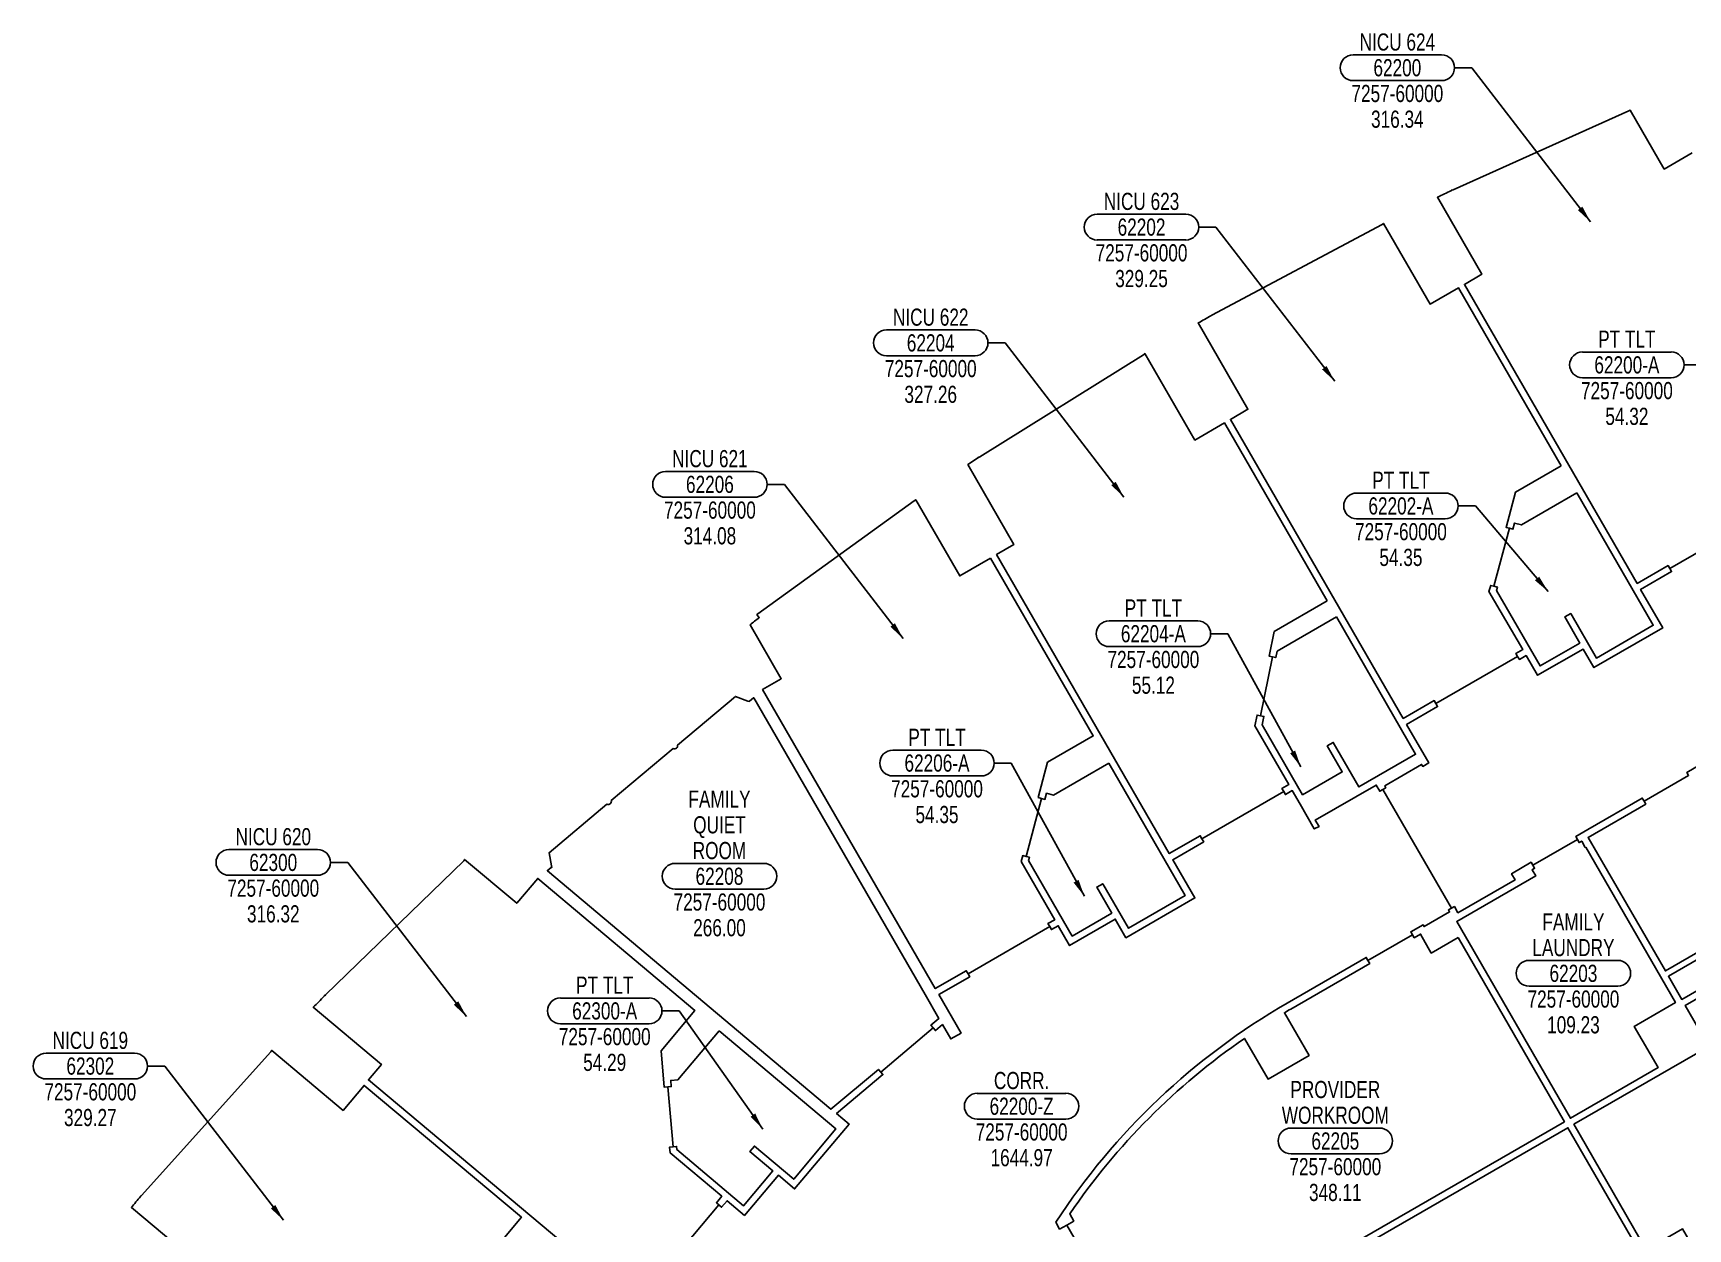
# Model space of a CAD drawing. Extents: x -1905 to 1744, y 4774 to 7421.
# Drawn here: x -1460 to -302, y 6325 to 7161 of the extents above; entities that cross this region are included whole.
import ezdxf
from ezdxf.enums import TextEntityAlignment as Align

# ---------------------------------------------------------------- set-up
doc = ezdxf.new("R2010")
doc.units = 0
doc.header["$LTSCALE"] = 48
doc.header["$MEASUREMENT"] = 0
doc.layers.get('0').update_dxf_attribs({"linetype": 'CONTINUOUS'})
for name, color, linetype in [('AREA', 3, 'CONTINUOUS'), ('AREA2', 1, 'CONTINUOUS'), ('COSTC', 6, 'CONTINUOUS'), ('PLINE2', 5, 'CONTINUOUS'), ('ROOMNA', 4, 'CONTINUOUS'), ('ROOMNO', 4, 'CONTINUOUS'), ('ROOMOV', 4, 'CONTINUOUS')]:
    doc.layers.add(name, color=color, linetype=linetype)
doc.dimstyles.get("Standard").update_dxf_attribs({"dimtxt": 0.18, "dimasz": 12, "dimexe": 0.18, "dimexo": 0.0625, "dimgap": 0.09, "dimtad": 0, "dimtih": 1, "dimtoh": 1, "dimdec": 4, "dimzin": 0, "dimtxsty": 'STANDARD', "dimcen": 0.09, "dimazin": 3, "dimtfac": 1, "dimtdec": 4, "dimtofl": 0, "dimtmove": 0, "dimatfit": 3, "dimtolj": 1, "dimtzin": 0})

# ---------------------------------------------------------------- blocks, each defined once
blk = doc.blocks.new('ROOM')
at = {"layer": 'ROOMOV'}
for p, q in [((-31, 9), (31, 9)), ((31, -9), (-31, -9))]:
    blk.add_line(p, q, dxfattribs=at)
for centre, start, end in [((-31, 0), 90, 270), ((31, 0), 270, 90)]:
    blk.add_arc(centre, 9.04, start, end, dxfattribs=at)
at = {"width": 0.75, "flags": 1}
for tag, p in [('FLFIN', (-60, -36)), ('ICRA', (60, -36)), ('FLTYPE', (-60, -48)), ('USER1', (60, -48)), ('FLCOND', (-60, -60)), ('USER2', (60, -60)), ('WLFIN', (-60, -72)), ('SITE', (-24, -72)), ('UCODE', (24, -72)), ('USER3', (60, -72)), ('WLTYPE', (-60, -84)), ('BLDG', (-24, -84)), ('UDESC', (24, -84)), ('USER4', (60, -84)), ('WLCOND', (-60, -96)), ('FLR', (-24, -96)), ('FCODE', (24, -96)), ('USER5', (60, -96)), ('CLFIN', (-60, -108)), ('COSTCD', (-24, -108)), ('FDESC', (24, -108)), ('USER6', (60, -108)), ('CLTYPE', (-60, -120)), ('DEPTD', (-24, -120)), ('DIVISION', (24, -120)), ('USER7', (60, -120)), ('CLCOND', (-60, -132)), ('RDES', (-24, -132)), ('CONTACT', (24, -132)), ('USER8', (60, -132)), ('CLHT', (-60, -144)), ('CHDATE', (-24, -144)), ('OCCUP', (24, -144)), ('BLOCK', (60, -144)), ('BASE', (-60, -156)), ('CBACK', (-24, -156)), ('PRCONTACT', (24, -156)), ('BLOCK2', (60, -156))]:
    blk.add_attdef(tag, text='', height=6, dxfattribs=at).set_placement(p, align=Align.MIDDLE_CENTER)
at = {"layer": 'AREA', "width": 0.75}
blk.add_attdef('AREA', text='', height=12, dxfattribs=at).set_placement((0, -36), align=Align.MIDDLE_CENTER)
at = {"layer": 'AREA2', "width": 0.75}
blk.add_attdef('AREA2', text='', height=12, dxfattribs=at).set_placement((0, -36), align=Align.MIDDLE_CENTER)
at = {"layer": 'COSTC', "width": 0.75}
blk.add_attdef('COSTC', text='', height=12, dxfattribs=at).set_placement((0, -18), align=Align.MIDDLE_CENTER)
at = {"layer": 'ROOMNA', "width": 0.75}
for tag, p in [('RMNAA', (0, 54)), ('RMNAB', (0, 36)), ('RMNAC', (0, 18))]:
    blk.add_attdef(tag, text='', height=12, dxfattribs=at).set_placement(p, align=Align.MIDDLE_CENTER)
at = {"layer": 'ROOMNO', "width": 0.75}
blk.add_attdef('RMNU', text='', height=12, dxfattribs=at).set_placement((0, 0), align=Align.MIDDLE_CENTER)

msp = doc.modelspace()

# ---------------------------------------------------------------- linework, layer by layer
at = {"layer": 'PLINE2', "color": 6}
for points in [[(-298.8, 7077.6), (-318.4, 7066.2), (-342.1, 7107.3), (-343.1, 7106.9), (-343.1, 7106.9), (-466.1, 7051.7), (-466.1, 7051.7), (-466.8, 7051.4), (-466.9, 7051.6, 0.000046), (-467.4, 7051.4), (-467.3, 7051.2, 0.000974), (-477.1, 7046.5), (-446, 6992.6), (-458.2, 6985.5), (-337.3, 6776.3), (-315.7, 6788.8), (-314.5, 6786.7), (-257.3, 6819.7)], [(-1022.2, 6290.8), (-979.8, 6341.4), (-977.9, 6339.8), (-974.1, 6344.4), (-961.9, 6334.1), (-938.2, 6362.2), (-926.8, 6352.6), (-888.7, 6398), (-897.5, 6405.3), (-865.1, 6432.6), (-866.6, 6434.4), (-829.9, 6465.3), (-828.3, 6463.4), (-823.4, 6467.6), (-817.6, 6457.6), (-810.4, 6461.7), (-825.9, 6488.6), (-804.3, 6501.1), (-805.5, 6503.2), (-748.3, 6536.2), (-747.1, 6534.1), (-742.4, 6536.8), (-734.4, 6522.9), (-702.5, 6541.4), (-695, 6528.4), (-646.8, 6556.2), (-662.3, 6583), (-640.6, 6595.6), (-641.8, 6597.7), (-584.6, 6630.7), (-584.6, 6630.7), (-641.8, 6597.7), (-584.6, 6630.7), (-584.6, 6630.7), (-641.8, 6597.7), (-641.8, 6597.7), (-584.6, 6630.7), (-583.4, 6628.6), (-578.7, 6631.3), (-573.2, 6621.8), (-563.2, 6604.5), (-559.9, 6606.3), (-562.5, 6610.7), (-519.9, 6635.2), (-517.4, 6630.9), (-515.3, 6632.1), (-467.3, 6549), (-469.4, 6547.8), (-468.6, 6546.5), (-486.4, 6536.2), (-487.1, 6537.5), (-495.7, 6532.6), (-494.5, 6530.5), (-525.7, 6512.5), (-526.9, 6514.6), (-582.1, 6482.7, 0.117815), (-744.1, 6329.3), (-741.4, 6324.5), (-736.4, 6327.4), (-718.4, 6296.2)], [(-1022.2, 6290.8), (-979.8, 6341.4), (-981.6, 6343), (-977.8, 6347.5), (-1013.9, 6377.8), (-1014.3, 6381.9), (-1011.9, 6382.2), (-1015.6, 6424), (-1018, 6423.8), (-1020.2, 6449.2), (-996.6, 6477.4), (-1106.6, 6569.9), (-1121.2, 6552.5), (-1157.7, 6583.2, 0.000028), (-1157.9, 6582.9), (-1157.8, 6582.8), (-1158.3, 6582.3), (-1158.3, 6582.3), (-1255.1, 6488.4), (-1255.1, 6488.4), (-1255.6, 6487.8), (-1255.8, 6488, 0.000046), (-1256.1, 6487.6), (-1256, 6487.5, 0.000974), (-1263.6, 6479.7), (-1215.9, 6439.7), (-1225, 6428.9), (-1039.9, 6273.6)], [(-1141.6, 6304.5), (-1118, 6332.8), (-1228.1, 6425.1), (-1242.8, 6407.6), (-1292.7, 6449.6, 0.000049), (-1293.1, 6449.2), (-1293, 6449), (-1293.4, 6448.5), (-1293.4, 6448.5), (-1383.7, 6348.1), (-1383.7, 6348.1), (-1384.1, 6347.7), (-1384.3, 6347.8, 0.000046), (-1384.6, 6347.4), (-1384.5, 6347.3, 0.000885), (-1390.9, 6339.7), (-1337.4, 6294.9)]]:
    msp.add_lwpolyline(points, format="xyb", dxfattribs=at)
for points in [[(-390.5, 6858.6), (-462.4, 6983.1), (-482.2, 6971.7), (-514.8, 7028.2, 0.000049), (-515.3, 7027.9), (-515.2, 7027.7), (-515.8, 7027.4), (-515.8, 7027.4), (-635, 6963.9), (-635, 6963.9), (-635.5, 6963.6, 0.000931), (-644.5, 6958.5), (-609.7, 6898.1), (-621.9, 6891), (-501, 6681.8), (-479.3, 6694.3), (-478.1, 6692.2), (-421, 6725.2), (-422.2, 6727.3), (-417.4, 6730), (-441, 6770.7), (-439.8, 6774.9), (-437.5, 6774.3), (-426.6, 6814.9), (-429, 6815.5), (-422.4, 6840.2)], [(-789.7, 6794), (-811.3, 6781.5), (-842.1, 6834.8), (-843.1, 6834.1), (-952.5, 6755), (-952.5, 6755), (-953.2, 6754.5), (-951.6, 6752.3, 0.000724), (-958, 6747.4), (-936.2, 6709.6), (-949.2, 6702), (-828.4, 6492.8), (-806.7, 6505.3), (-805.5, 6503.2), (-748.3, 6536.2), (-749.6, 6538.3), (-744.8, 6541), (-768.3, 6581.7), (-767.2, 6585.9), (-764.9, 6585.3), (-754, 6625.9), (-756.4, 6626.5), (-749.8, 6651.2), (-717.9, 6669.6)], [(-955.4, 6696.2), (-955.6, 6696.3), (-958.4, 6694), (-958.3, 6693.9), (-958.6, 6693.7), (-959.5, 6694), (-968.2, 6697.2), (-1008.7, 6663.2, -0.592003), (-1011.7, 6660.7), (-1055.1, 6624.3, -0.591882), (-1058.1, 6621.8), (-1098.6, 6587.8), (-1097, 6578.7), (-1096.8, 6577.5), (-1096.9, 6577.6), (-1097.1, 6577.5), (-1097.1, 6577.6), (-1099.9, 6575.2), (-1099.8, 6575.1), (-901.4, 6408.4), (-868.2, 6436.3), (-866.6, 6434.4), (-829.9, 6465.3), (-831.5, 6467.2), (-825.9, 6471.9), (-835.6, 6488.6), (-835.6, 6488.6)], [(-462.6, 6528.6), (-481.4, 6517.7), (-488.9, 6530.9), (-493.3, 6528.4), (-494.5, 6530.5), (-525.7, 6512.5), (-524.4, 6510.4), (-579.7, 6478.5, 0.002672), (-584.1, 6475.9), (-566.9, 6446.1), (-595.6, 6429.5), (-612.1, 6458, 0.091968), (-734.3, 6335.2), (-731.5, 6330.2), (-736.4, 6327.4), (-718.4, 6296.2), (-713.5, 6299), (-675.8, 6233.7), (-388.2, 6399.7)]]:
    msp.add_lwpolyline(points, format="xyb", close=True, dxfattribs=at)
for points in [[(-554.2, 6764.1), (-591.4, 6742.6), (-594.9, 6725.4), (-592.5, 6724.9), (-600.9, 6683.7), (-603.3, 6684.2), (-604.8, 6676.6), (-581.1, 6635.5), (-585.9, 6632.8), (-584.6, 6630.7), (-641.8, 6597.7), (-643, 6599.8), (-664.7, 6587.3), (-785.5, 6796.5), (-773.4, 6803.6), (-805.6, 6859.4), (-798.2, 6864.3), (-798.4, 6864.4), (-797.9, 6864.7), (-797.8, 6864.6), (-797.2, 6864.9), (-682.7, 6936.3), (-682.1, 6936.7), (-682.2, 6936.9), (-681.8, 6937.1), (-646.8, 6876.6), (-626.1, 6888.6)], [(-379.5, 6839.6), (-418.3, 6817.2), (-423.1, 6818.5), (-424.3, 6814.2), (-426.6, 6814.9), (-437.5, 6774.3), (-435.1, 6773.7), (-435.7, 6771.4), (-405.2, 6718.6), (-377.5, 6734.6), (-388, 6752.8), (-383.8, 6755.2), (-365.8, 6724.1), (-326.1, 6747)], [(-547.7, 6752.8), (-589.3, 6728.8), (-590.2, 6724.4), (-592.5, 6724.9), (-600.9, 6683.7), (-598.5, 6683.2), (-599.7, 6677.4), (-571.4, 6628.4), (-543.7, 6644.4), (-554.2, 6662.6), (-550, 6665.1), (-532, 6633.9), (-492.3, 6656.8)], [(-706.9, 6650.5), (-745.6, 6628.2), (-750.5, 6629.5), (-751.7, 6625.2), (-754, 6625.9), (-764.9, 6585.3), (-762.5, 6584.7), (-763.1, 6582.4), (-732.6, 6529.6), (-704.9, 6545.6), (-715.4, 6563.8), (-711.2, 6566.2), (-693.2, 6535), (-653.5, 6558)], [(-373.3, 6591.8), (-373.6, 6591.6), (-376.1, 6596), (-377.9, 6595), (-379.1, 6597.1), (-410.3, 6579.1), (-409.1, 6577), (-410.8, 6576), (-408.3, 6571.6), (-463.5, 6539.8), (-384, 6402.1), (-322.6, 6437.6), (-339.3, 6466.4), (-310.5, 6483)], [(-979.7, 6463.3), (-1008.5, 6429), (-1013.5, 6428.6), (-1013.1, 6424.2), (-1015.6, 6424), (-1011.9, 6382.2), (-1009.4, 6382.4), (-1009.2, 6380.2), (-962.5, 6340.9), (-942, 6365.3), (-958.1, 6378.8), (-954.9, 6382.6), (-927.4, 6359.4), (-897.9, 6394.6)], [(-320.5, 6282.4), (-385.8, 6395.5), (-673.3, 6229.5), (-611.1, 6121.8), (-614.4, 6119.9), (-596.4, 6088.7), (-593.1, 6090.6), (-589.3, 6084), (-447.6, 6165.8), (-466.3, 6198.2)]]:
    msp.add_lwpolyline(points, close=True, dxfattribs=at)
for points in [[(-257.3, 6819.7), (-314.5, 6786.7), (-313.2, 6784.6), (-334.9, 6772.1), (-319.4, 6745.2), (-367.6, 6717.4), (-375.1, 6730.4), (-407, 6712), (-415, 6725.8), (-419.7, 6723.1), (-421, 6725.2), (-478.1, 6692.2), (-476.9, 6690.1), (-498.6, 6677.5), (-483.1, 6650.7), (-487.3, 6648.3), (-488.1, 6649.6), (-513.9, 6634.6), (-513.2, 6633.3), (-515.3, 6632.1), (-467.3, 6549), (-465.2, 6550.2), (-462.7, 6545.9), (-422.7, 6568.9), (-425.2, 6573.2), (-411.5, 6581.2), (-410.3, 6579.1), (-379.1, 6597.1), (-380.3, 6599.2), (-371.8, 6604.1), (-371.8, 6604.1), (-333.7, 6626.1), (-332.5, 6624), (-301.3, 6642), (-302.5, 6644.1), (-292.4, 6650)], [(-301.3, 6642), (-332.5, 6624), (-331.3, 6621.9), (-371.6, 6598.6), (-317.6, 6505.2), (-284.4, 6524.4)], [(-117.5, 6588.5), (-303.7, 6481), (-287.2, 6452.4), (-381.6, 6397.9), (-330.9, 6310.1), (-305.6, 6324.8), (-290.9, 6299.4)], [(-282.2, 6520.7), (-315.5, 6501.5), (-306.1, 6485.2), (-250.4, 6517.4)]]:
    msp.add_lwpolyline(points, dxfattribs=at)

# ---------------------------------------------------------------- block references
at = {"layer": 'ROOMNO'}
ref = msp.add_blockref('ROOM', (-505.1, 7137.1), dxfattribs=at)
ref.add_attrib('RMNU', '62200', dxfattribs={"height": 12, "width": 0.75}).set_placement((-505.1, 7137.1), align=Align.MIDDLE_CENTER)
ref.add_attrib('RMNAC', 'NICU 624', dxfattribs={"layer": 'ROOMNA', "height": 12, "width": 0.75}).set_placement((-505.1, 7155.1), align=Align.MIDDLE_CENTER)
ref.add_attrib('COSTC', '7257-60000', dxfattribs={"layer": 'COSTC', "height": 12, "width": 0.75}).set_placement((-505.1, 7119.1), align=Align.MIDDLE_CENTER)
ref.add_attrib('AREA2', '316.34', dxfattribs={"layer": 'AREA2', "height": 12, "width": 0.75}).set_placement((-505.1, 7101.1), align=Align.MIDDLE_CENTER)
ref = msp.add_blockref('ROOM', (-684.1, 7025.6), dxfattribs=at)
ref.add_attrib('RMNU', '62202', dxfattribs={"height": 12, "width": 0.75}).set_placement((-684.1, 7025.6), align=Align.MIDDLE_CENTER)
ref.add_attrib('RMNAC', 'NICU 623', dxfattribs={"layer": 'ROOMNA', "height": 12, "width": 0.75}).set_placement((-684.1, 7043.6), align=Align.MIDDLE_CENTER)
ref.add_attrib('COSTC', '7257-60000', dxfattribs={"layer": 'COSTC', "height": 12, "width": 0.75}).set_placement((-684.1, 7007.6), align=Align.MIDDLE_CENTER)
ref.add_attrib('AREA2', '329.25', dxfattribs={"layer": 'AREA2', "height": 12, "width": 0.75}).set_placement((-684.1, 6989.6), align=Align.MIDDLE_CENTER)
ref = msp.add_blockref('ROOM', (-831.6, 6944.6), dxfattribs=at)
ref.add_attrib('RMNU', '62204', dxfattribs={"height": 12, "width": 0.75}).set_placement((-831.6, 6944.6), align=Align.MIDDLE_CENTER)
ref.add_attrib('RMNAC', 'NICU 622', dxfattribs={"layer": 'ROOMNA', "height": 12, "width": 0.75}).set_placement((-831.6, 6962.6), align=Align.MIDDLE_CENTER)
ref.add_attrib('COSTC', '7257-60000', dxfattribs={"layer": 'COSTC', "height": 12, "width": 0.75}).set_placement((-831.6, 6926.6), align=Align.MIDDLE_CENTER)
ref.add_attrib('AREA2', '327.26', dxfattribs={"layer": 'AREA2', "height": 12, "width": 0.75}).set_placement((-831.6, 6908.6), align=Align.MIDDLE_CENTER)
ref = msp.add_blockref('ROOM', (-344.5, 6929.2), dxfattribs=at)
ref.add_attrib('RMNU', '62200-A', dxfattribs={"height": 12, "width": 0.75}).set_placement((-344.5, 6929.2), align=Align.MIDDLE_CENTER)
ref.add_attrib('RMNAC', 'PT TLT', dxfattribs={"layer": 'ROOMNA', "height": 12, "width": 0.75}).set_placement((-344.5, 6947.2), align=Align.MIDDLE_CENTER)
ref.add_attrib('COSTC', '7257-60000', dxfattribs={"layer": 'COSTC', "height": 12, "width": 0.75}).set_placement((-344.5, 6911.2), align=Align.MIDDLE_CENTER)
ref.add_attrib('AREA2', '54.32', dxfattribs={"layer": 'AREA2', "height": 12, "width": 0.75}).set_placement((-344.5, 6893.2), align=Align.MIDDLE_CENTER)
ref = msp.add_blockref('ROOM', (-986.1, 6845.6), dxfattribs=at)
ref.add_attrib('RMNU', '62206', dxfattribs={"height": 12, "width": 0.75}).set_placement((-986.1, 6845.6), align=Align.MIDDLE_CENTER)
ref.add_attrib('RMNAC', 'NICU 621', dxfattribs={"layer": 'ROOMNA', "height": 12, "width": 0.75}).set_placement((-986.1, 6863.6), align=Align.MIDDLE_CENTER)
ref.add_attrib('COSTC', '7257-60000', dxfattribs={"layer": 'COSTC', "height": 12, "width": 0.75}).set_placement((-986.1, 6827.6), align=Align.MIDDLE_CENTER)
ref.add_attrib('AREA2', '314.08', dxfattribs={"layer": 'AREA2', "height": 12, "width": 0.75}).set_placement((-986.1, 6809.6), align=Align.MIDDLE_CENTER)
ref = msp.add_blockref('ROOM', (-502.6, 6830.5), dxfattribs=at)
ref.add_attrib('RMNU', '62202-A', dxfattribs={"height": 12, "width": 0.75}).set_placement((-502.6, 6830.5), align=Align.MIDDLE_CENTER)
ref.add_attrib('RMNAC', 'PT TLT', dxfattribs={"layer": 'ROOMNA', "height": 12, "width": 0.75}).set_placement((-502.6, 6848.5), align=Align.MIDDLE_CENTER)
ref.add_attrib('COSTC', '7257-60000', dxfattribs={"layer": 'COSTC', "height": 12, "width": 0.75}).set_placement((-502.6, 6812.5), align=Align.MIDDLE_CENTER)
ref.add_attrib('AREA2', '54.35', dxfattribs={"layer": 'AREA2', "height": 12, "width": 0.75}).set_placement((-502.6, 6794.5), align=Align.MIDDLE_CENTER)
ref = msp.add_blockref('ROOM', (-675.8, 6741.1), dxfattribs=at)
ref.add_attrib('RMNU', '62204-A', dxfattribs={"height": 12, "width": 0.75}).set_placement((-675.8, 6741.1), align=Align.MIDDLE_CENTER)
ref.add_attrib('RMNAC', 'PT TLT', dxfattribs={"layer": 'ROOMNA', "height": 12, "width": 0.75}).set_placement((-675.8, 6759.1), align=Align.MIDDLE_CENTER)
ref.add_attrib('COSTC', '7257-60000', dxfattribs={"layer": 'COSTC', "height": 12, "width": 0.75}).set_placement((-675.8, 6723.1), align=Align.MIDDLE_CENTER)
ref.add_attrib('AREA2', '55.12', dxfattribs={"layer": 'AREA2', "height": 12, "width": 0.75}).set_placement((-675.8, 6705.1), align=Align.MIDDLE_CENTER)
ref = msp.add_blockref('ROOM', (-827.2, 6650.6), dxfattribs=at)
ref.add_attrib('RMNU', '62206-A', dxfattribs={"height": 12, "width": 0.75}).set_placement((-827.2, 6650.6), align=Align.MIDDLE_CENTER)
ref.add_attrib('RMNAC', 'PT TLT', dxfattribs={"layer": 'ROOMNA', "height": 12, "width": 0.75}).set_placement((-827.2, 6668.6), align=Align.MIDDLE_CENTER)
ref.add_attrib('COSTC', '7257-60000', dxfattribs={"layer": 'COSTC', "height": 12, "width": 0.75}).set_placement((-827.2, 6632.6), align=Align.MIDDLE_CENTER)
ref.add_attrib('AREA2', '54.35', dxfattribs={"layer": 'AREA2', "height": 12, "width": 0.75}).set_placement((-827.2, 6614.6), align=Align.MIDDLE_CENTER)
ref = msp.add_blockref('ROOM', (-979.4, 6571.4), dxfattribs=at)
ref.add_attrib('RMNU', '62208', dxfattribs={"height": 12, "width": 0.75}).set_placement((-979.4, 6571.4), align=Align.MIDDLE_CENTER)
ref.add_attrib('RMNAA', 'FAMILY', dxfattribs={"layer": 'ROOMNA', "height": 12, "width": 0.75}).set_placement((-979.4, 6625.4), align=Align.MIDDLE_CENTER)
ref.add_attrib('RMNAB', 'QUIET', dxfattribs={"layer": 'ROOMNA', "height": 12, "width": 0.75}).set_placement((-979.4, 6607.4), align=Align.MIDDLE_CENTER)
ref.add_attrib('RMNAC', 'ROOM', dxfattribs={"layer": 'ROOMNA', "height": 12, "width": 0.75}).set_placement((-979.4, 6589.4), align=Align.MIDDLE_CENTER)
ref.add_attrib('COSTC', '7257-60000', dxfattribs={"layer": 'COSTC', "height": 12, "width": 0.75}).set_placement((-979.4, 6553.4), align=Align.MIDDLE_CENTER)
ref.add_attrib('AREA2', '266.00', dxfattribs={"layer": 'AREA2', "height": 12, "width": 0.75}).set_placement((-979.4, 6535.4), align=Align.MIDDLE_CENTER)
ref = msp.add_blockref('ROOM', (-1291.6, 6581.1), dxfattribs=at)
ref.add_attrib('RMNU', '62300', dxfattribs={"height": 12, "width": 0.75}).set_placement((-1291.6, 6581.1), align=Align.MIDDLE_CENTER)
ref.add_attrib('RMNAC', 'NICU 620', dxfattribs={"layer": 'ROOMNA', "height": 12, "width": 0.75}).set_placement((-1291.6, 6599.1), align=Align.MIDDLE_CENTER)
ref.add_attrib('COSTC', '7257-60000', dxfattribs={"layer": 'COSTC', "height": 12, "width": 0.75}).set_placement((-1291.6, 6563.1), align=Align.MIDDLE_CENTER)
ref.add_attrib('AREA2', '316.32', dxfattribs={"layer": 'AREA2', "height": 12, "width": 0.75}).set_placement((-1291.6, 6545.1), align=Align.MIDDLE_CENTER)
ref = msp.add_blockref('ROOM', (-381.9, 6503.5), dxfattribs=at)
ref.add_attrib('RMNU', '62203', dxfattribs={"height": 12, "width": 0.75}).set_placement((-381.9, 6503.5), align=Align.MIDDLE_CENTER)
ref.add_attrib('RMNAB', 'FAMILY', dxfattribs={"layer": 'ROOMNA', "height": 12, "width": 0.75}).set_placement((-381.9, 6539.5), align=Align.MIDDLE_CENTER)
ref.add_attrib('RMNAC', 'LAUNDRY', dxfattribs={"layer": 'ROOMNA', "height": 12, "width": 0.75}).set_placement((-381.9, 6521.5), align=Align.MIDDLE_CENTER)
ref.add_attrib('COSTC', '7257-60000', dxfattribs={"layer": 'COSTC', "height": 12, "width": 0.75}).set_placement((-381.9, 6485.5), align=Align.MIDDLE_CENTER)
ref.add_attrib('AREA2', '109.23', dxfattribs={"layer": 'AREA2', "height": 12, "width": 0.75}).set_placement((-381.9, 6467.5), align=Align.MIDDLE_CENTER)
ref = msp.add_blockref('ROOM', (-1059.7, 6477.2), dxfattribs=at)
ref.add_attrib('RMNU', '62300-A', dxfattribs={"height": 12, "width": 0.75}).set_placement((-1059.7, 6477.2), align=Align.MIDDLE_CENTER)
ref.add_attrib('RMNAC', 'PT TLT', dxfattribs={"layer": 'ROOMNA', "height": 12, "width": 0.75}).set_placement((-1059.7, 6495.2), align=Align.MIDDLE_CENTER)
ref.add_attrib('COSTC', '7257-60000', dxfattribs={"layer": 'COSTC', "height": 12, "width": 0.75}).set_placement((-1059.7, 6459.2), align=Align.MIDDLE_CENTER)
ref.add_attrib('AREA2', '54.29', dxfattribs={"layer": 'AREA2', "height": 12, "width": 0.75}).set_placement((-1059.7, 6441.2), align=Align.MIDDLE_CENTER)
ref = msp.add_blockref('ROOM', (-1419.6, 6438.6), dxfattribs=at)
ref.add_attrib('RMNU', '62302', dxfattribs={"height": 12, "width": 0.75}).set_placement((-1419.6, 6438.6), align=Align.MIDDLE_CENTER)
ref.add_attrib('RMNAC', 'NICU 619', dxfattribs={"layer": 'ROOMNA', "height": 12, "width": 0.75}).set_placement((-1419.6, 6456.6), align=Align.MIDDLE_CENTER)
ref.add_attrib('COSTC', '7257-60000', dxfattribs={"layer": 'COSTC', "height": 12, "width": 0.75}).set_placement((-1419.6, 6420.6), align=Align.MIDDLE_CENTER)
ref.add_attrib('AREA2', '329.27', dxfattribs={"layer": 'AREA2', "height": 12, "width": 0.75}).set_placement((-1419.6, 6402.6), align=Align.MIDDLE_CENTER)
ref = msp.add_blockref('ROOM', (-768, 6410.5), dxfattribs=at)
ref.add_attrib('RMNU', '62200-Z', dxfattribs={"height": 12, "width": 0.75}).set_placement((-768, 6410.5), align=Align.MIDDLE_CENTER)
ref.add_attrib('RMNAC', 'CORR.', dxfattribs={"layer": 'ROOMNA', "height": 12, "width": 0.75}).set_placement((-768, 6428.5), align=Align.MIDDLE_CENTER)
ref.add_attrib('COSTC', '7257-60000', dxfattribs={"layer": 'COSTC', "height": 12, "width": 0.75}).set_placement((-768, 6392.5), align=Align.MIDDLE_CENTER)
ref.add_attrib('AREA2', '1644.97', dxfattribs={"layer": 'AREA2', "height": 12, "width": 0.75}).set_placement((-768, 6374.5), align=Align.MIDDLE_CENTER)
ref = msp.add_blockref('ROOM', (-548.5, 6386.2), dxfattribs=at)
ref.add_attrib('RMNU', '62205', dxfattribs={"height": 12, "width": 0.75}).set_placement((-548.5, 6386.2), align=Align.MIDDLE_CENTER)
ref.add_attrib('RMNAB', 'PROVIDER', dxfattribs={"layer": 'ROOMNA', "height": 12, "width": 0.75}).set_placement((-548.5, 6422.2), align=Align.MIDDLE_CENTER)
ref.add_attrib('RMNAC', 'WORKROOM', dxfattribs={"layer": 'ROOMNA', "height": 12, "width": 0.75}).set_placement((-548.5, 6404.2), align=Align.MIDDLE_CENTER)
ref.add_attrib('COSTC', '7257-60000', dxfattribs={"layer": 'COSTC', "height": 12, "width": 0.75}).set_placement((-548.5, 6368.2), align=Align.MIDDLE_CENTER)
ref.add_attrib('AREA2', '348.11', dxfattribs={"layer": 'AREA2', "height": 12, "width": 0.75}).set_placement((-548.5, 6350.2), align=Align.MIDDLE_CENTER)

# ---------------------------------------------------------------- leaders
for points in [[(-369.9, 7029.2), (-453, 7137.1), (-465, 7137.1)], [(-548.9, 6917.7), (-632, 7025.6), (-644, 7025.6)], [(-696.4, 6836.7), (-779.5, 6944.6), (-791.5, 6944.6)], [(-241.4, 6836), (-292.5, 6929.2), (-304.5, 6929.2)], [(-850.9, 6737.7), (-934, 6845.6), (-946, 6845.6)], [(-399.6, 6770.6), (-450.5, 6830.5), (-462.5, 6830.5)], [(-572.6, 6647.9), (-623.7, 6741.1), (-635.7, 6741.1)], [(-724.1, 6557.4), (-775.2, 6650.6), (-787.2, 6650.6)], [(-1156.4, 6473.2), (-1239.5, 6581.1), (-1251.5, 6581.1)], [(-949.1, 6394.5), (-1007.6, 6477.2), (-1019.6, 6477.2)], [(-1284.4, 6330.7), (-1367.5, 6438.6), (-1379.5, 6438.6)]]:
    msp.add_leader(points, dimstyle='STANDARD', override={"dimgap": 12, "dimtad": 0}, dxfattribs=at)

doc.saveas('drawing.dxf')
